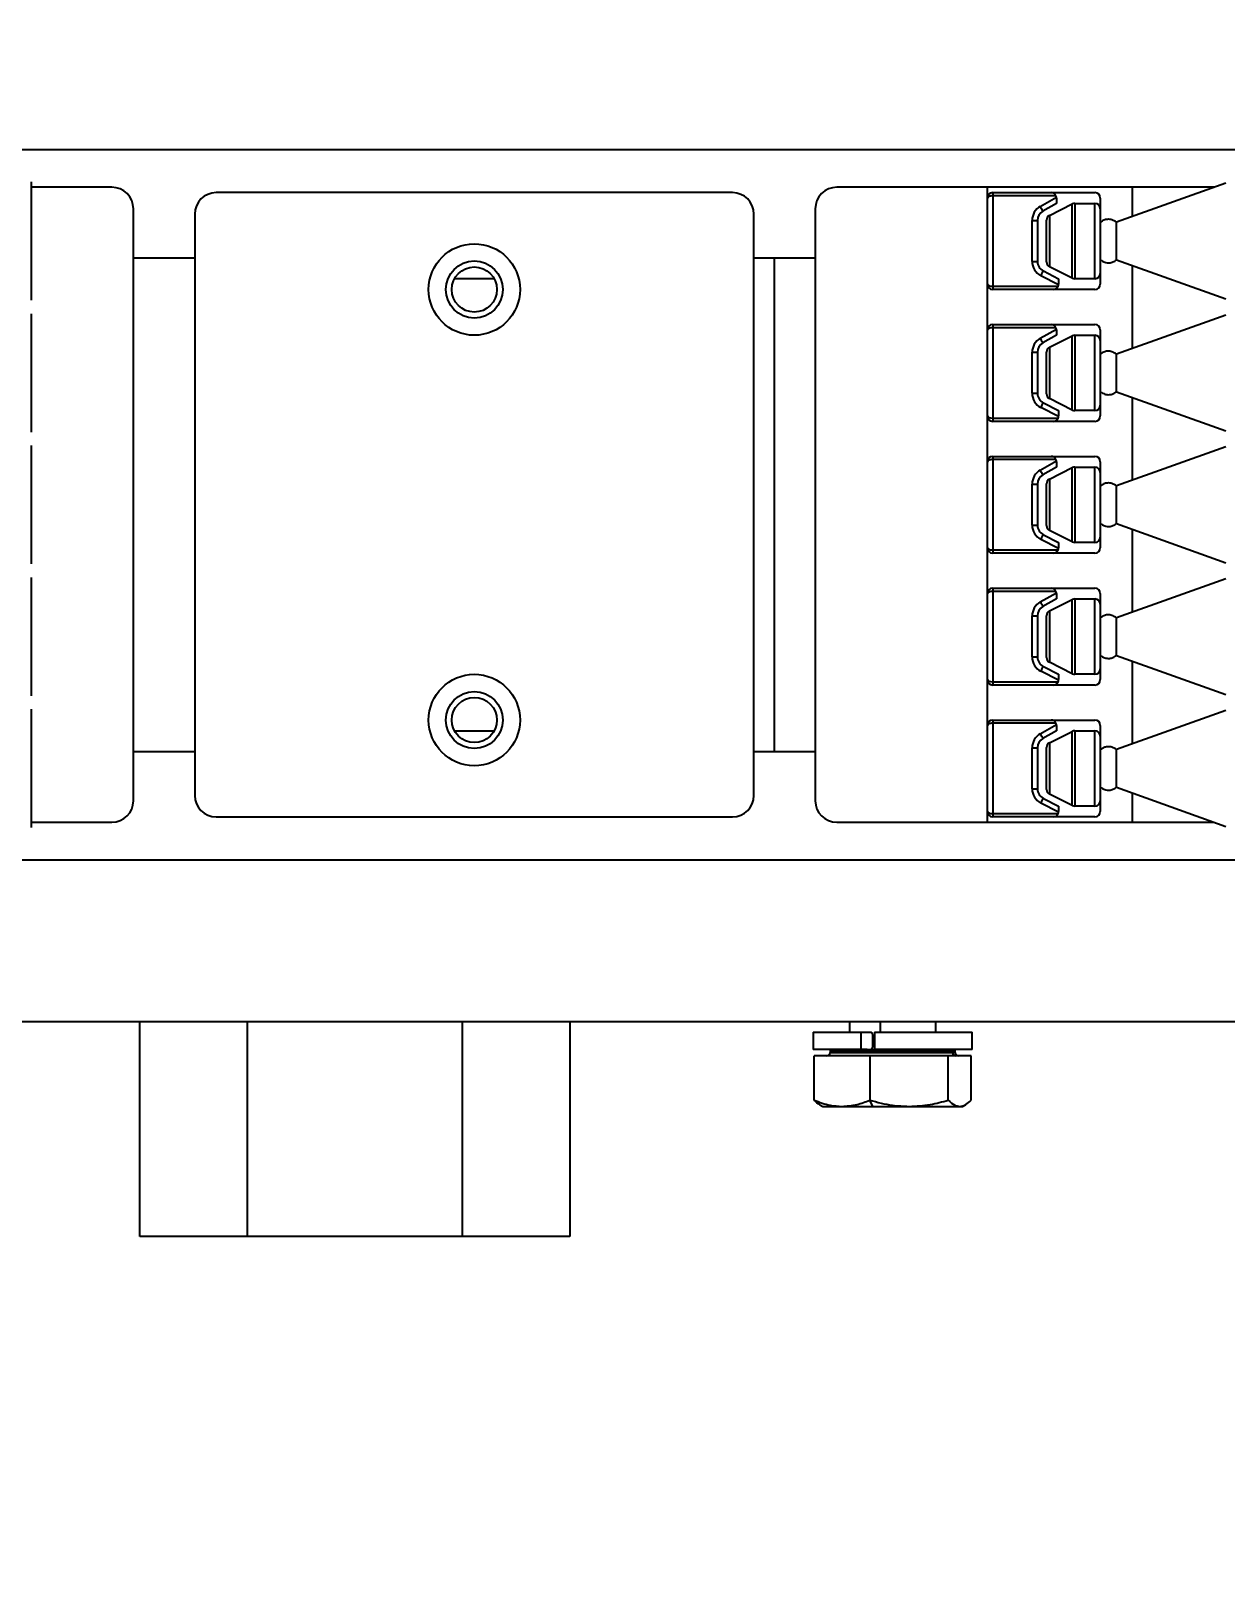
# Model space of a CAD drawing. Header units: millimetres. Extents: x 10 to 584, y 10 to 410.
# Drawn here: x 93.83 to 101.23, y 72.06 to 81.73 of the extents above; entities that cross this region are included whole.
import ezdxf

# ---------------------------------------------------------------- set-up
doc = ezdxf.new("R2010")
doc.units = ezdxf.units.MM
doc.layers.add('2', color=1, linetype='Continuous')
doc.styles.add('SLDTEXTSTYLE0', font='TXT', dxfattribs={"width": 0.7})
doc.dimstyles.new('SLDDIMSTYLE0', dxfattribs={"dimtxt": 3.5, "dimasz": 3.5, "dimexe": 0, "dimexo": 0.0625, "dimgap": 0.875, "dimtad": 1, "dimlfac": 15, "dimrnd": 1e-09, "dimzin": 12, "dimdsep": 46, "dimtxsty": 'SLDTEXTSTYLE0', "dimsah": 1, "dimcen": 0.09, "dimadec": 0, "dimazin": 3, "dimtfac": 1, "dimtofl": 0, "dimtmove": 0, "dimatfit": 3, "dimfxl": 0, "dimfrac": 2, "dimtolj": 1, "dimtzin": 12, "dimarcsym": 0})

# ---------------------------------------------------------------- blocks, each defined once
blk = doc.blocks.new('_D_5')
at = {"layer": '2', "color": 1}
for p, q in [((167.9352, 97.06), (43.5018, 97.06)), ((44.5018, 97.06), (44.5018, 62.3933)), ((167.5018, 62.3933), (43.5018, 62.3933))]:
    blk.add_line(p, q, dxfattribs=at)
for points in [[(44.5018, 97.06), (43.9634, 93.56), (45.0403, 93.56)], [(44.5018, 62.3933), (45.0403, 65.8933), (43.9634, 65.8933)]]:
    blk.add_solid(points, dxfattribs=at)
at = {"layer": '2', "color": 1, "insert": (39.9901, 75.3589), "char_height": 3.5, "attachment_point": 1, "rotation": 90, "style": 'SLDTEXTSTYLE0'}
blk.add_mtext('520', dxfattribs=at)

msp = doc.modelspace()

# ---------------------------------------------------------------- linework, layer by layer
at = {"color": 7, "linetype": 'Continuous', "lineweight": 25}
for p, q in [((86.80182, 80.99332), (101.46849, 80.99332)), ((93.82894, 80.79332), (93.82894, 80.05998)), ((94.32894, 80.75998), (93.82894, 80.75998)), ((98.1756, 80.72665), (94.97561, 80.72665)), ((99.7556, 80.75998), (98.82227, 80.75998)), ((99.7556, 76.82665), (99.7556, 80.75998)), ((100.65561, 80.75998), (99.7556, 80.75998)), ((99.78895, 80.72665), (99.78895, 80.70665)), ((99.78895, 80.72665), (100.15036, 80.72665)), ((100.15036, 80.72665), (100.42226, 80.72665)), ((101.23328, 80.78535), (100.5556, 80.54332)), ((100.65561, 80.57903), (100.65561, 80.75998)), ((101.16227, 80.75998), (100.65561, 80.75998)), ((94.46228, 76.95998), (94.46228, 80.62665)), ((98.68895, 80.62665), (98.68895, 76.95998)), ((99.78895, 80.70665), (99.78895, 80.14665)), ((100.18091, 80.70665), (99.78895, 80.70665)), ((100.08368, 80.64147), (100.18334, 80.69813)), ((100.18369, 80.65998), (100.10016, 80.61249)), ((100.14069, 80.58586), (100.2819, 80.65647)), ((100.18369, 80.69332), (100.18334, 80.69813)), ((100.18369, 80.69332), (100.18369, 80.65998)), ((100.2819, 80.19684), (100.2819, 80.65647)), ((100.29681, 80.65998), (100.29681, 80.19332)), ((100.29681, 80.65998), (100.42226, 80.65998)), ((100.42226, 80.19332), (100.42226, 80.65998)), ((100.45561, 80.69332), (100.45561, 80.62665)), ((100.45561, 80.62665), (100.45561, 80.22665)), ((94.84227, 80.59332), (94.84227, 76.99332)), ((98.30894, 76.99332), (98.30894, 80.59332)), ((100.0331, 80.30075), (100.0331, 80.55453)), ((100.0331, 80.55453), (100.06643, 80.55453)), ((100.06643, 80.55453), (100.06643, 80.30075)), ((100.12227, 80.29725), (100.12227, 80.55605)), ((100.14069, 80.58586), (100.14069, 80.26744)), ((94.46228, 80.32332), (94.84227, 80.32332)), ((98.30894, 80.32332), (98.68895, 80.32332)), ((100.0331, 80.30075), (100.06643, 80.30075)), ((100.10274, 80.24141), (100.19669, 80.19332)), ((100.2819, 80.19684), (100.14069, 80.26744)), ((100.5556, 80.30998), (101.23328, 80.06796)), ((100.65561, 79.76236), (100.65561, 80.27427)), ((99.78895, 80.14665), (100.19391, 80.14665)), ((99.78895, 80.14665), (99.78895, 80.12665)), ((100.19645, 80.15599), (100.08754, 80.21174)), ((100.19645, 80.15599), (100.19669, 80.15998)), ((100.19669, 80.19332), (100.19669, 80.15998)), ((100.42226, 80.19332), (100.29681, 80.19332)), ((100.45561, 80.22665), (100.45561, 80.15998)), ((100.16336, 80.12665), (99.78895, 80.12665)), ((100.42226, 80.12665), (100.16336, 80.12665)), ((93.82894, 79.97665), (93.82894, 79.24332)), ((101.23328, 79.96868), (100.5556, 79.72665)), ((99.78895, 79.90999), (99.78895, 79.88999)), ((99.78895, 79.90999), (100.15036, 79.90999)), ((100.18091, 79.88999), (99.78895, 79.88999)), ((99.78895, 79.88999), (99.78895, 79.32998)), ((100.08368, 79.8248), (100.18334, 79.88146)), ((100.15036, 79.90999), (100.42226, 79.90999)), ((100.18369, 79.87665), (100.18334, 79.88146)), ((100.18369, 79.87665), (100.18369, 79.84332)), ((100.45561, 79.87665), (100.45561, 79.80998)), ((100.18369, 79.84332), (100.10016, 79.79582)), ((100.14069, 79.7692), (100.2819, 79.8398)), ((100.14069, 79.7692), (100.14069, 79.45077)), ((100.2819, 79.38017), (100.2819, 79.8398)), ((100.29681, 79.84332), (100.29681, 79.37665)), ((100.29681, 79.84332), (100.42226, 79.84332)), ((100.42226, 79.37665), (100.42226, 79.84332)), ((100.45561, 79.80998), (100.45561, 79.40999)), ((100.0331, 79.48409), (100.0331, 79.73787)), ((100.0331, 79.73787), (100.06643, 79.73787)), ((100.06643, 79.73787), (100.06643, 79.48409)), ((100.12227, 79.48059), (100.12227, 79.73938)), ((100.0331, 79.48409), (100.06643, 79.48409)), ((100.5556, 79.49332), (101.23328, 79.25129)), ((100.19645, 79.33933), (100.08754, 79.39507)), ((100.10274, 79.42474), (100.19669, 79.37665)), ((100.2819, 79.38017), (100.14069, 79.45077)), ((100.19669, 79.37665), (100.19669, 79.34332)), ((100.42226, 79.37665), (100.29681, 79.37665)), ((100.45561, 79.40999), (100.45561, 79.34332)), ((100.65561, 78.9457), (100.65561, 79.4576)), ((99.78895, 79.32998), (100.19391, 79.32998)), ((99.78895, 79.32998), (99.78895, 79.30999)), ((100.16336, 79.30999), (99.78895, 79.30999)), ((100.42226, 79.30999), (100.16336, 79.30999)), ((100.19645, 79.33933), (100.19669, 79.34332)), ((93.82894, 79.15998), (93.82894, 78.42665)), ((99.78895, 79.09332), (99.78895, 79.07332)), ((99.78895, 79.09332), (100.15036, 79.09332)), ((100.15036, 79.09332), (100.42226, 79.09332)), ((101.23328, 79.15201), (100.5556, 78.90998)), ((100.18091, 79.07332), (99.78895, 79.07332)), ((99.78895, 79.07332), (99.78895, 78.51332)), ((100.08368, 79.00813), (100.18334, 79.0648)), ((100.18369, 79.02665), (100.10016, 78.97916)), ((100.14069, 78.95253), (100.2819, 79.02313)), ((100.18369, 79.05998), (100.18334, 79.0648)), ((100.18369, 79.05998), (100.18369, 79.02665)), ((100.2819, 78.5635), (100.2819, 79.02313)), ((100.29681, 79.02665), (100.29681, 78.55998)), ((100.29681, 79.02665), (100.42226, 79.02665)), ((100.42226, 78.55998), (100.42226, 79.02665)), ((100.45561, 79.05998), (100.45561, 78.99332)), ((100.45561, 78.99332), (100.45561, 78.59332)), ((100.0331, 78.66742), (100.0331, 78.9212)), ((100.0331, 78.9212), (100.06643, 78.9212)), ((100.06643, 78.9212), (100.06643, 78.66742)), ((100.12227, 78.66392), (100.12227, 78.92272)), ((100.14069, 78.95253), (100.14069, 78.6341)), ((100.0331, 78.66742), (100.06643, 78.66742)), ((100.10274, 78.60808), (100.19669, 78.55998)), ((100.2819, 78.5635), (100.14069, 78.6341)), ((100.45561, 78.59332), (100.45561, 78.52665)), ((100.5556, 78.67665), (101.23328, 78.43462)), ((100.65561, 78.12903), (100.65561, 78.64093)), ((99.78895, 78.51332), (100.19391, 78.51332)), ((99.78895, 78.51332), (99.78895, 78.49332)), ((100.19645, 78.52266), (100.08754, 78.5784)), ((100.19645, 78.52266), (100.19669, 78.52665)), ((100.19669, 78.55998), (100.19669, 78.52665)), ((100.42226, 78.55998), (100.29681, 78.55998)), ((100.16336, 78.49332), (99.78895, 78.49332)), ((100.42226, 78.49332), (100.16336, 78.49332)), ((93.82894, 78.34332), (93.82894, 77.60999)), ((101.23328, 78.33535), (100.5556, 78.09332)), ((99.78895, 78.27665), (99.78895, 78.25665)), ((99.78895, 78.27665), (100.15036, 78.27665)), ((100.18091, 78.25665), (99.78895, 78.25665)), ((99.78895, 78.25665), (99.78895, 77.69665)), ((100.08368, 78.19146), (100.18334, 78.24813)), ((100.18369, 78.20999), (100.10016, 78.16249)), ((100.14069, 78.13586), (100.2819, 78.20646)), ((100.15036, 78.27665), (100.42226, 78.27665)), ((100.18369, 78.24332), (100.18334, 78.24813)), ((100.18369, 78.24332), (100.18369, 78.20999)), ((100.2819, 77.74684), (100.2819, 78.20646)), ((100.29681, 78.20999), (100.29681, 77.74332)), ((100.29681, 78.20999), (100.42226, 78.20999)), ((100.42226, 77.74332), (100.42226, 78.20999)), ((100.45561, 78.24332), (100.45561, 78.17665)), ((100.14069, 78.13586), (100.14069, 77.81744)), ((100.45561, 78.17665), (100.45561, 77.77665)), ((100.0331, 77.85076), (100.0331, 78.10453)), ((100.0331, 78.10453), (100.06643, 78.10453)), ((100.06643, 78.10453), (100.06643, 77.85076)), ((100.12227, 77.84725), (100.12227, 78.10605)), ((100.0331, 77.85076), (100.06643, 77.85076)), ((100.2819, 77.74684), (100.14069, 77.81744)), ((100.5556, 77.85998), (101.23328, 77.61796)), ((100.65561, 77.31236), (100.65561, 77.82427)), ((100.19645, 77.706), (100.08754, 77.76173)), ((100.10274, 77.79141), (100.19669, 77.74332)), ((100.19669, 77.74332), (100.19669, 77.70999)), ((100.42226, 77.74332), (100.29681, 77.74332)), ((100.45561, 77.77665), (100.45561, 77.70999)), ((99.78895, 77.69665), (100.19391, 77.69665)), ((99.78895, 77.69665), (99.78895, 77.67665)), ((100.16336, 77.67665), (99.78895, 77.67665)), ((100.42226, 77.67665), (100.16336, 77.67665)), ((100.19645, 77.706), (100.19669, 77.70999)), ((93.82894, 77.52665), (93.82894, 76.79332)), ((99.78895, 77.45998), (99.78895, 77.43998)), ((99.78895, 77.45998), (100.15036, 77.45998)), ((99.78895, 77.43998), (99.78895, 76.87998)), ((100.18091, 77.43998), (99.78895, 77.43998)), ((100.08368, 77.3748), (100.18334, 77.43146)), ((100.15036, 77.45998), (100.42226, 77.45998)), ((100.18369, 77.42665), (100.18334, 77.43146)), ((101.23328, 77.51868), (100.5556, 77.27665)), ((100.18369, 77.39332), (100.10016, 77.34582)), ((100.14069, 77.3192), (100.2819, 77.3898)), ((100.18369, 77.42665), (100.18369, 77.39332)), ((100.2819, 76.93017), (100.2819, 77.3898)), ((100.29681, 77.39332), (100.29681, 76.92665)), ((100.29681, 77.39332), (100.42226, 77.39332)), ((100.42226, 76.92665), (100.42226, 77.39332)), ((100.45561, 77.42665), (100.45561, 77.35998)), ((100.45561, 77.35998), (100.45561, 76.95998)), ((94.84227, 77.26332), (94.46228, 77.26332)), ((98.68895, 77.26332), (98.30894, 77.26332)), ((100.0331, 77.03409), (100.0331, 77.28787)), ((100.0331, 77.28787), (100.06643, 77.28787)), ((100.06643, 77.28787), (100.06643, 77.03409)), ((100.12227, 77.03058), (100.12227, 77.28938)), ((100.14069, 77.3192), (100.14069, 77.00077)), ((100.0331, 77.03409), (100.06643, 77.03409)), ((100.10274, 76.97474), (100.19669, 76.92665)), ((100.2819, 76.93017), (100.14069, 77.00077)), ((100.45561, 76.95998), (100.45561, 76.89332)), ((100.5556, 77.04332), (101.23328, 76.80129)), ((100.65561, 76.82665), (100.65561, 77.0076)), ((94.97561, 76.85998), (98.1756, 76.85998)), ((99.78895, 76.87998), (100.19391, 76.87998)), ((99.78895, 76.87998), (99.78895, 76.85998)), ((100.16336, 76.85998), (99.78895, 76.85998)), ((100.19645, 76.88933), (100.08754, 76.94507)), ((100.42226, 76.85998), (100.16336, 76.85998)), ((100.19645, 76.88933), (100.19669, 76.89332)), ((100.19669, 76.92665), (100.19669, 76.89332)), ((100.42226, 76.92665), (100.29681, 76.92665)), ((93.82894, 76.82665), (94.32894, 76.82665)), ((98.82227, 76.82665), (99.7556, 76.82665)), ((99.7556, 76.82665), (100.65561, 76.82665)), ((100.65561, 76.82665), (101.16227, 76.82665)), ((86.80182, 76.59332), (101.46849, 76.59332)), ((83.00183, 75.59332), (105.26849, 75.59332)), ((94.50182, 74.25999), (94.50182, 75.59332)), ((95.16849, 75.59332), (95.16849, 74.25999)), ((96.50182, 74.25999), (96.50182, 75.59332)), ((97.16849, 75.59332), (97.16849, 74.25999)), ((98.67516, 75.52665), (98.67516, 75.41998)), ((98.67516, 75.52665), (98.97422, 75.52665)), ((98.90182, 75.59332), (98.90182, 75.52665)), ((98.97422, 75.41998), (98.97422, 75.52665)), ((98.97422, 75.52665), (99.03402, 75.52665)), ((99.05527, 75.52665), (99.05527, 75.41998)), ((99.05527, 75.52665), (99.66182, 75.52665)), ((99.43516, 75.52665), (99.43516, 75.59332)), ((99.66182, 75.41998), (99.66182, 75.52665)), ((98.97422, 75.41998), (98.67516, 75.41998)), ((98.78083, 75.41332), (98.78083, 75.39998)), ((99.00952, 75.41998), (98.97422, 75.41998)), ((99.00952, 75.41998), (99.06066, 75.41998)), ((99.04457, 75.49332), (99.04457, 75.45332)), ((99.66182, 75.41998), (99.05527, 75.41998)), ((99.05876, 75.41332), (99.54031, 75.41332)), ((99.05876, 75.39998), (99.05876, 75.41332)), ((99.55615, 75.39998), (99.55615, 75.41332)), ((98.68206, 75.10535), (98.68206, 75.37998)), ((99.02686, 75.37998), (98.68206, 75.37998)), ((99.02686, 75.37998), (99.02686, 75.10535)), ((99.5133, 75.37998), (99.02686, 75.37998)), ((99.05876, 75.39998), (99.54031, 75.39998)), ((99.5133, 75.10535), (99.5133, 75.37998)), ((99.65492, 75.37998), (99.5133, 75.37998)), ((99.65492, 75.10535), (99.65492, 75.37998)), ((98.71668, 75.07732), (98.73517, 75.06665)), ((98.73517, 75.06665), (98.85447, 75.06665)), ((98.85447, 75.06665), (99.04584, 75.06665)), ((99.04584, 75.06665), (99.02686, 75.10535)), ((99.04584, 75.06665), (99.27008, 75.06665)), ((99.27008, 75.06665), (99.58411, 75.06665)), ((99.58411, 75.06665), (99.60182, 75.06665)), ((99.60182, 75.06665), (99.6203, 75.07732)), ((95.16849, 74.25999), (94.50182, 74.25999)), ((96.50182, 74.25999), (95.16849, 74.25999)), ((97.16849, 74.25999), (96.50182, 74.25999))]:
    msp.add_line(p, q, dxfattribs=at)
at = {"color": 59, "linetype": 'Continuous', "lineweight": 25}
for p, q in [((98.43516, 77.26332), (98.43516, 80.32332)), ((99.09302, 75.52665), (99.09302, 75.59332)), ((98.78083, 75.41332), (99.05876, 75.41332)), ((99.04212, 75.44665), (99.05527, 75.44665)), ((99.54031, 75.41332), (99.55615, 75.41332)), ((98.78083, 75.39998), (99.05876, 75.39998)), ((99.54031, 75.39998), (99.55615, 75.39998))]:
    msp.add_line(p, q, dxfattribs=at)
at = {"color": 7, "linetype": 'Continuous', "lineweight": 25, "flags": 128}
for points in [[(100.08754, 80.21174), (100.09051, 80.21753), (100.09336, 80.22309), (100.09598, 80.22822), (100.09829, 80.23272), (100.10018, 80.23641), (100.10158, 80.23915), (100.10243, 80.24084), (100.10274, 80.24141)], [(100.08754, 79.39507), (100.09051, 79.40086), (100.09336, 79.40643), (100.09598, 79.41156), (100.09829, 79.41605), (100.10018, 79.41974), (100.10158, 79.42248), (100.10243, 79.42417), (100.10274, 79.42474)], [(100.08754, 78.5784), (100.09051, 78.58419), (100.09336, 78.58976), (100.09598, 78.59489), (100.09829, 78.59939), (100.10018, 78.60307), (100.10158, 78.60582), (100.10243, 78.6075), (100.10274, 78.60808)], [(100.08368, 78.19146), (100.08689, 78.18581), (100.08999, 78.18037), (100.09283, 78.17537), (100.09533, 78.17098), (100.09738, 78.16737), (100.09891, 78.16469), (100.09984, 78.16304), (100.10016, 78.16249)], [(100.08754, 77.76173), (100.09051, 77.76752), (100.09336, 77.77309), (100.09598, 77.77822), (100.09829, 77.78272), (100.10018, 77.78641), (100.10158, 77.78915), (100.10243, 77.79084), (100.10274, 77.79141)], [(100.08368, 77.3748), (100.08689, 77.36914), (100.08999, 77.36371), (100.09283, 77.3587), (100.09533, 77.35431), (100.09738, 77.3507), (100.09891, 77.34803), (100.09984, 77.34638), (100.10016, 77.34582)], [(100.08754, 76.94507), (100.09051, 76.95086), (100.09336, 76.95642), (100.09598, 76.96155), (100.09829, 76.96605), (100.10018, 76.96974), (100.10158, 76.97249), (100.10243, 76.97417), (100.10274, 76.97474)]]:
    msp.add_lwpolyline(points, dxfattribs=at)
at = {"color": 7, "linetype": 'Continuous', "lineweight": 25}
for centre, radius in [((96.57561, 80.12665), 0.28333), ((96.57561, 80.12665), 0.17667), ((96.57561, 80.12665), 0.14), ((96.57561, 77.45998), 0.28333), ((96.57561, 77.45998), 0.17667), ((96.57561, 77.45998), 0.14)]:
    msp.add_circle(centre, radius, dxfattribs=at)
for centre, radius, start, end in [((94.32894, 80.62665), 0.13333, 0, 90), ((94.97561, 80.59332), 0.13333, 90, 180), ((98.17561, 80.59332), 0.13333, 0, 90), ((98.82227, 80.62665), 0.13333, 90, 180), ((99.78894, 80.69332), 0.03333, 90, 180), ((100.15036, 80.69332), 0.03333, 23.578178, 90), ((100.42227, 80.69332), 0.03333, 0, 90), ((100.1331, 80.55453), 0.1, 119.620414, 180), ((99.43759, 80.25482), 0.75295, 28.361099, 30.898271), ((100.15036, 80.69332), 0.03333, 8.300777, 23.578178), ((100.29681, 80.62665), 0.03333, 90, 116.565051), ((100.42227, 80.62665), 0.03333, 0, 90), ((100.1331, 80.55453), 0.06667, 119.620414, 180), ((100.15561, 80.55605), 0.03333, 116.565051, 180), ((100.1331, 80.30075), 0.1, 180, 242.896104), ((100.1331, 80.30075), 0.06667, 180, 242.896104), ((100.15561, 80.29725), 0.03333, 180, 243.434949), ((99.78894, 80.15998), 0.03333, 180, 270), ((100.16336, 80.15998), 0.03333, 270, 336.421822), ((100.16336, 80.15998), 0.03333, 336.421822, 353.125965), ((100.29681, 80.22665), 0.03333, 243.434949, 270), ((100.42227, 80.22665), 0.03333, 270, 0), ((100.42227, 80.15998), 0.03333, 270, 0), ((99.78894, 79.87665), 0.03333, 90, 180), ((100.15036, 79.87665), 0.03333, 23.578178, 90), ((100.15036, 79.87665), 0.03333, 8.300777, 23.578178), ((100.42227, 79.87665), 0.03333, 0, 90), ((100.1331, 79.73787), 0.1, 119.620414, 180), ((100.1331, 79.73787), 0.06667, 119.620414, 180), ((75.58742, 65.87302), 28.19075, 29.595805, 29.663565), ((100.15561, 79.73938), 0.03333, 116.565051, 180), ((100.29681, 79.80998), 0.03333, 90, 116.565051), ((100.42227, 79.80998), 0.03333, 0, 90), ((100.1331, 79.48409), 0.1, 180, 242.896104), ((100.1331, 79.48409), 0.06667, 180, 242.896104), ((100.15561, 79.48059), 0.03333, 180, 243.434949), ((100.29681, 79.40998), 0.03333, 243.434949, 270), ((100.42227, 79.40998), 0.03333, 270, 0), ((99.78894, 79.34332), 0.03333, 180, 270), ((100.16336, 79.34332), 0.03333, 270, 336.421822), ((100.16336, 79.34332), 0.03333, 336.421822, 353.125965), ((100.42227, 79.34332), 0.03333, 270, 0), ((99.78894, 79.05998), 0.03333, 90, 180), ((100.15036, 79.05998), 0.03333, 23.578178, 90), ((100.42227, 79.05998), 0.03333, 0, 90), ((100.1331, 78.9212), 0.1, 119.620414, 180), ((100.1331, 78.9212), 0.06667, 119.620414, 180), ((87.09488, 71.60038), 14.95271, 29.569194, 29.69693), ((100.15036, 79.05998), 0.03333, 8.300777, 23.578178), ((100.29681, 78.99332), 0.03333, 90, 116.565051), ((100.42227, 78.99332), 0.03333, 0, 90), ((100.15561, 78.92272), 0.03333, 116.565051, 180), ((100.1331, 78.66742), 0.1, 180, 242.896104), ((100.1331, 78.66742), 0.06667, 180, 242.896104), ((100.15561, 78.66392), 0.03333, 180, 243.434949), ((100.42227, 78.59332), 0.03333, 270, 0), ((99.78894, 78.52665), 0.03333, 180, 270), ((100.16336, 78.52665), 0.03333, 270, 336.421822), ((100.16336, 78.52665), 0.03333, 336.421822, 353.125965), ((100.29681, 78.59332), 0.03333, 243.434949, 270), ((100.42227, 78.52665), 0.03333, 270, 0), ((99.78894, 78.24332), 0.03333, 90, 180), ((100.15036, 78.24332), 0.03333, 23.578178, 90), ((100.15036, 78.24332), 0.03333, 8.300777, 23.578178), ((100.29681, 78.17665), 0.03333, 90, 116.565051), ((100.42227, 78.24332), 0.03333, 0, 90), ((100.42227, 78.17665), 0.03333, 0, 90), ((100.1331, 78.10453), 0.1, 119.620414, 180), ((100.1331, 78.10453), 0.06667, 119.620414, 180), ((100.15561, 78.10605), 0.03333, 116.565051, 180), ((100.1331, 77.85075), 0.1, 180, 242.896104), ((100.1331, 77.85075), 0.06667, 180, 242.896104), ((100.15561, 77.84725), 0.03333, 180, 243.434949), ((100.29681, 77.77665), 0.03333, 243.434949, 270), ((100.42227, 77.77665), 0.03333, 270, 0), ((99.78894, 77.70998), 0.03333, 180, 270), ((100.16336, 77.70998), 0.03333, 270, 336.421822), ((100.16336, 77.70998), 0.03333, 336.421822, 353.125965), ((100.42227, 77.70998), 0.03333, 270, 0), ((99.78894, 77.42665), 0.03333, 90, 180), ((100.15036, 77.42665), 0.03333, 23.578178, 90), ((100.15036, 77.42665), 0.03333, 8.300777, 23.578178), ((100.42227, 77.42665), 0.03333, 0, 90), ((100.1331, 77.28787), 0.1, 119.620414, 180), ((100.1331, 77.28787), 0.06667, 119.620414, 180), ((100.29681, 77.35998), 0.03333, 90, 116.565051), ((100.42227, 77.35998), 0.03333, 0, 90), ((100.15561, 77.28938), 0.03333, 116.565051, 180), ((94.32894, 76.95998), 0.13333, 270, 0), ((94.97561, 76.99332), 0.13333, 180, 270), ((98.17561, 76.99332), 0.13333, 270, 0), ((98.82227, 76.95998), 0.13333, 180, 270), ((100.1331, 77.03409), 0.1, 180, 242.896104), ((100.1331, 77.03409), 0.06667, 180, 242.896104), ((100.15561, 77.03059), 0.03333, 180, 243.434949), ((100.42227, 76.95998), 0.03333, 270, 0), ((99.78894, 76.89332), 0.03333, 180, 270), ((100.16336, 76.89332), 0.03333, 270, 336.421822), ((100.16336, 76.89332), 0.03333, 336.421822, 353.125965), ((100.29681, 76.95998), 0.03333, 243.434949, 270), ((100.42227, 76.89332), 0.03333, 270, 0), ((98.78749, 75.41332), 0.00667, 90, 180), ((99.53377, 75.41345), 0.00654, 358.860497, 88.73291), ((99.54949, 75.41332), 0.00667, 0, 90), ((98.76083, 75.39998), 0.02, 270, 0), ((99.5599, 75.39958), 0.0196, 178.821778, 268.796325), ((99.57616, 75.39998), 0.02, 180, 270)]:
    msp.add_arc(centre, radius, start, end, dxfattribs=at)
for centre, start_param, end_param in [((99.78894, 80.69284), 1.5707963, 3.1415927), ((99.78894, 80.16046), 3.1415927, 4.712389), ((99.78894, 79.87618), 1.5707963, 3.1415927), ((99.78894, 79.34379), 3.1415927, 4.712389), ((99.78894, 79.05951), 1.5707963, 3.1415927), ((99.78894, 78.52712), 3.1415927, 4.712389), ((99.78894, 78.24284), 1.5707963, 3.1415927), ((99.78894, 77.71046), 3.1415927, 4.712389), ((99.78894, 77.42618), 1.5707963, 3.1415927), ((99.78894, 76.89379), 3.1415927, 4.712389)]:
    msp.add_ellipse(centre, major_axis=(0.03333, 0), ratio=0.4142136, start_param=start_param, end_param=end_param, dxfattribs=at)
for points, knots in [([(100.5556, 80.54332), (100.54667, 80.549), (100.52973, 80.55979), (100.5015, 80.56296), (100.47639, 80.55666), (100.46279, 80.54793), (100.45561, 80.54332)], [0, 0, 0, 0, 0.2916378, 0.5527951, 0.7637874, 1, 1, 1, 1]), ([(100.5556, 80.30998), (100.5556, 80.31174), (100.5556, 80.31525), (100.5556, 80.34223), (100.5556, 80.38078), (100.5556, 80.42669), (100.5556, 80.47236), (100.5556, 80.51164), (100.5556, 80.53595), (100.5556, 80.54611), (100.5556, 80.54331), (100.5556, 80.5433)], [0, 0, 0, 0, 0.1249706, 0.2499383, 0.374917, 0.4998806, 0.6248549, 0.7498245, 0.8747922, 0.9997628, 1, 1, 1, 1]), ([(100.45561, 80.30998), (100.4647, 80.3043), (100.48184, 80.29358), (100.51014, 80.29033), (100.53515, 80.2966), (100.54855, 80.30537), (100.5556, 80.30998)], [0, 0, 0, 0, 0.2951472, 0.5570381, 0.7667342, 1, 1, 1, 1]), ([(96.69871, 80.19332), (96.69323, 80.19332), (96.66689, 80.19332), (96.62685, 80.19332), (96.57348, 80.19332), (96.51585, 80.19332), (96.47758, 80.19332), (96.4525, 80.19332)], [0, 0, 0, 0, 0.0703296, 0.3384575, 0.5075196, 0.6773382, 1, 1, 1, 1]), ([(100.5556, 79.72665), (100.54667, 79.73234), (100.52973, 79.74312), (100.5015, 79.74629), (100.47639, 79.74), (100.46279, 79.73126), (100.45561, 79.72665)], [0, 0, 0, 0, 0.2916378, 0.5527951, 0.7637874, 1, 1, 1, 1]), ([(100.5556, 79.49332), (100.5556, 79.49507), (100.5556, 79.49858), (100.5556, 79.52556), (100.5556, 79.56411), (100.5556, 79.61002), (100.5556, 79.6557), (100.5556, 79.69497), (100.5556, 79.71928), (100.5556, 79.72944), (100.5556, 79.72664), (100.5556, 79.72663)], [0, 0, 0, 0, 0.1249709, 0.2499451, 0.3749151, 0.4998791, 0.6248538, 0.7498237, 0.8747918, 0.9997628, 1, 1, 1, 1]), ([(100.45561, 79.49332), (100.4647, 79.48763), (100.48184, 79.47691), (100.51014, 79.47366), (100.53515, 79.47993), (100.54855, 79.4887), (100.5556, 79.49332)], [0, 0, 0, 0, 0.2951472, 0.5570381, 0.7667342, 1, 1, 1, 1]), ([(100.5556, 78.90998), (100.54667, 78.91567), (100.52973, 78.92645), (100.5015, 78.92963), (100.47639, 78.92333), (100.46279, 78.9146), (100.45561, 78.90998)], [0, 0, 0, 0, 0.2916378, 0.5527951, 0.7637874, 1, 1, 1, 1]), ([(100.5556, 78.67665), (100.5556, 78.6784), (100.5556, 78.68191), (100.5556, 78.7089), (100.5556, 78.74744), (100.5556, 78.79336), (100.5556, 78.83903), (100.5556, 78.87831), (100.5556, 78.90262), (100.5556, 78.91277), (100.5556, 78.90997), (100.5556, 78.90997)], [0, 0, 0, 0, 0.1249705, 0.2499441, 0.3749136, 0.4998771, 0.6248513, 0.7498208, 0.8747945, 0.9997628, 1, 1, 1, 1]), ([(100.45561, 78.67665), (100.4647, 78.67097), (100.48184, 78.66024), (100.51014, 78.657), (100.53515, 78.66326), (100.54855, 78.67203), (100.5556, 78.67665)], [0, 0, 0, 0, 0.2951472, 0.5570381, 0.7667342, 1, 1, 1, 1]), ([(100.5556, 78.09332), (100.54667, 78.09901), (100.52972, 78.10978), (100.5015, 78.11296), (100.47639, 78.10667), (100.46279, 78.09793), (100.45561, 78.09332)], [0, 0, 0, 0, 0.2916281, 0.5527923, 0.7637813, 1, 1, 1, 1]), ([(100.5556, 77.85998), (100.5556, 77.86174), (100.5556, 77.86524), (100.5556, 77.89223), (100.5556, 77.93078), (100.5556, 77.9767), (100.5556, 78.02234), (100.5556, 78.06172), (100.5556, 78.08565), (100.5556, 78.09677), (100.5556, 78.09331), (100.5556, 78.0933)], [0, 0, 0, 0, 0.1249699, 0.249943, 0.374912, 0.4998749, 0.6248486, 0.7498175, 0.8747906, 0.9997605, 1, 1, 1, 1]), ([(100.45561, 77.85998), (100.4647, 77.8543), (100.48184, 77.84358), (100.51014, 77.84033), (100.53515, 77.8466), (100.54855, 77.85537), (100.5556, 77.85998)], [0, 0, 0, 0, 0.2951472, 0.5570381, 0.7667342, 1, 1, 1, 1]), ([(96.4525, 77.39332), (96.45798, 77.39332), (96.48432, 77.39332), (96.52436, 77.39332), (96.57772, 77.39332), (96.63536, 77.39332), (96.67363, 77.39332), (96.69871, 77.39332)], [0, 0, 0, 0, 0.0703832, 0.3384563, 0.5075188, 0.6773377, 1, 1, 1, 1]), ([(100.5556, 77.27665), (100.54667, 77.28234), (100.52972, 77.29312), (100.5015, 77.29629), (100.47639, 77.29), (100.46279, 77.28127), (100.45561, 77.27665)], [0, 0, 0, 0, 0.2916281, 0.5527923, 0.7637813, 1, 1, 1, 1]), ([(100.5556, 77.04332), (100.5556, 77.04507), (100.5556, 77.04858), (100.5556, 77.07556), (100.5556, 77.11411), (100.5556, 77.16003), (100.5556, 77.20567), (100.5556, 77.24506), (100.5556, 77.26898), (100.5556, 77.28011), (100.5556, 77.27664), (100.5556, 77.27663)], [0, 0, 0, 0, 0.1249699, 0.249943, 0.374912, 0.4998856, 0.6248486, 0.7498175, 0.8747906, 0.9997605, 1, 1, 1, 1]), ([(100.45561, 77.04332), (100.4647, 77.03763), (100.48184, 77.02691), (100.51014, 77.02366), (100.53515, 77.02994), (100.54855, 77.0387), (100.5556, 77.04332)], [0, 0, 0, 0, 0.2951499, 0.5570433, 0.7667504, 1, 1, 1, 1]), ([(99.03402, 75.52665), (99.03539, 75.52616), (99.03814, 75.52517), (99.04111, 75.51865), (99.04289, 75.51172), (99.04423, 75.50393), (99.04444, 75.49749), (99.04457, 75.49332)], [0, 0, 0, 0, 0.2498506, 0.499594, 0.6340193, 0.7623893, 1, 1, 1, 1]), ([(99.04457, 75.45332), (99.04444, 75.44914), (99.04423, 75.44271), (99.04289, 75.43491), (99.04111, 75.42798), (99.03814, 75.42146), (99.03539, 75.42048), (99.03402, 75.41998)], [0, 0, 0, 0, 0.2376087, 0.3659783, 0.5004075, 0.7501502, 1, 1, 1, 1]), ([(98.68206, 75.10535), (98.71502, 75.09286), (98.77165, 75.07138), (98.83005, 75.06805), (98.85447, 75.06665)], [0, 0, 0, 0, 0.5819573, 1, 1, 1, 1]), ([(98.71717, 75.07776), (98.71631, 75.07801), (98.7044, 75.0815), (98.69281, 75.09388), (98.68206, 75.10535)], [0, 0, 0, 0, 0.0725389, 1, 1, 1, 1]), ([(98.85447, 75.06665), (98.88574, 75.06893), (98.94415, 75.07319), (99.00062, 75.09515), (99.02686, 75.10535)], [0, 0, 0, 0, 0.5352367, 1, 1, 1, 1]), ([(99.02686, 75.10535), (99.07335, 75.09286), (99.15324, 75.07138), (99.23564, 75.06805), (99.27008, 75.06665)], [0, 0, 0, 0, 0.5819472, 1, 1, 1, 1]), ([(99.27008, 75.06665), (99.31419, 75.06893), (99.39661, 75.0732), (99.47627, 75.09515), (99.5133, 75.10535)], [0, 0, 0, 0, 0.53522374, 1, 1, 1, 1]), ([(99.5133, 75.10535), (99.52683, 75.09286), (99.55009, 75.07138), (99.57408, 75.06805), (99.58411, 75.06665)], [0, 0, 0, 0, 0.5819495, 1, 1, 1, 1]), ([(99.58411, 75.06665), (99.59695, 75.06893), (99.62094, 75.07319), (99.64414, 75.09515), (99.65492, 75.10535)], [0, 0, 0, 0, 0.5352392, 1, 1, 1, 1])]:
    msp.add_open_spline(points, degree=3, knots=knots, dxfattribs=at)

# ---------------------------------------------------------------- dimensions: what is measured, and where the dimension line sits
at = {"layer": '2', "color": 1}
dim = msp.add_linear_dim(base=(44.50183, 62.39332), p1=(168.93516, 97.05998), p2=(168.50183, 62.39332), angle=90, dimstyle='SLDDIMSTYLE0', dxfattribs=at)
dim.commit()
dim.dimension.update_dxf_attribs({"geometry": '_D_5', "text_midpoint": (44.50183, 79.72665), "dimtype": 160})

doc.saveas('drawing.dxf')
